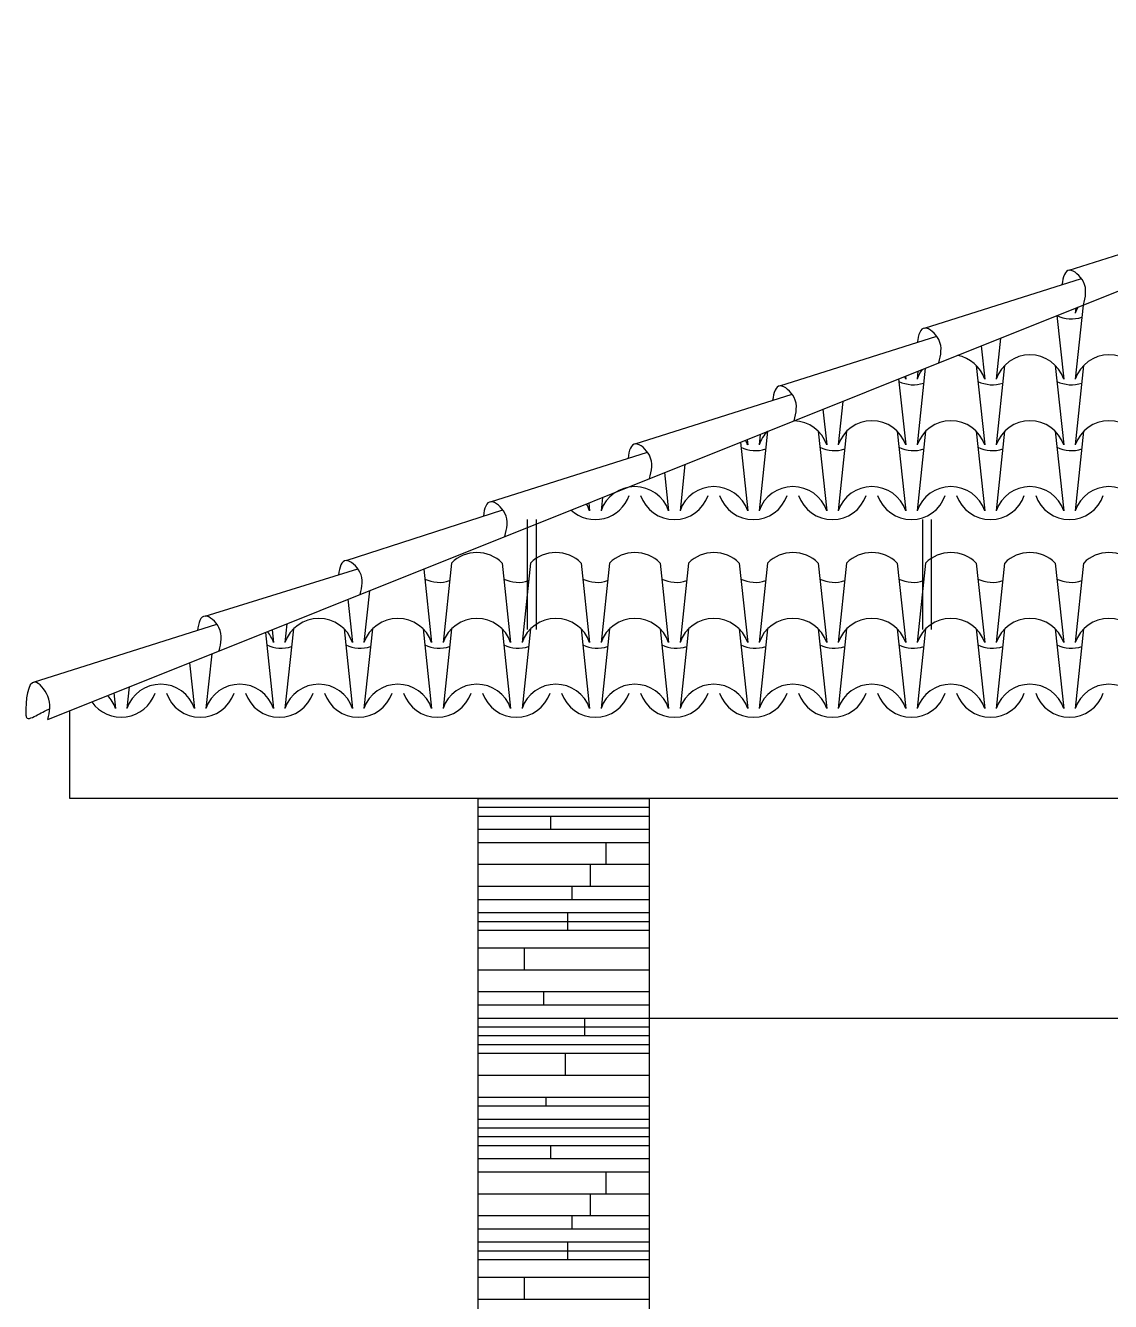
# Model space of a CAD drawing. Header units: millimetres. Extents: x -4228 to 27092, y -6721 to 984.
# Drawn here: x 7497.5 to 7744.6, y -6076.5 to -5786 of the extents above; entities that cross this region are included whole.
import ezdxf

# ---------------------------------------------------------------- set-up
doc = ezdxf.new("R2010")
doc.units = ezdxf.units.MM
doc.header["$LTSCALE"] = 50
for name, color, linetype in [('cobertura', 2, 'Continuous'), ('HACHURA', 2, 'Continuous'), ('PAREDES3', 2, 'Continuous'), ('pedras', 2, 'Continuous'), ('PENA24', 24, 'Continuous'), ('telhas', 3, 'Continuous')]:
    doc.layers.add(name, color=color, linetype=linetype)

msp = doc.modelspace()

# ---------------------------------------------------------------- linework, layer by layer
at = {"layer": 'cobertura', "linetype": 'Continuous', "lineweight": 30}
for p, q in [((7507.6, -5961.96), (7507.6, -5941.96)), ((8017.6, -5961.96), (7507.6, -5961.96))]:
    msp.add_line(p, q, dxfattribs=at)
at = {"layer": 'HACHURA', "color": 3, "linetype": 'Continuous', "lineweight": 30}
for p, q in [((7611.8, -5898.46), (7611.8, -5923.46)), ((7613.8, -5898.46), (7613.8, -5923.46)), ((7701.8, -5898.46), (7701.8, -5923.46)), ((7703.8, -5898.46), (7703.8, -5923.46))]:
    msp.add_line(p, q, dxfattribs=at)
at = {"layer": 'PAREDES3', "color": 7, "linetype": 'Continuous', "lineweight": 30}
for p, q in [((7600.6, -6262.46), (7600.6, -5961.96)), ((7639.6, -6262.46), (7639.6, -5961.96)), ((7639.6, -6011.96), (7992.6, -6011.96))]:
    msp.add_line(p, q, dxfattribs=at)
at = {"layer": 'pedras', "color": 55, "linetype": 'Continuous', "lineweight": 30}
for p, q in [((7600.6, -5961.96), (7639.6, -5961.96)), ((7600.6, -5963.96), (7639.6, -5963.96)), ((7600.6, -5965.96), (7639.6, -5965.96)), ((7617.13, -5968.96), (7617.13, -5965.96)), ((7600.6, -5968.96), (7639.6, -5968.96)), ((7600.6, -5971.96), (7639.6, -5971.96)), ((7629.79, -5976.96), (7629.79, -5971.96)), ((7600.6, -5976.96), (7639.6, -5976.96)), ((7626.17, -5981.96), (7626.17, -5976.96)), ((7600.6, -5981.96), (7639.6, -5981.96)), ((7622.04, -5984.96), (7622.04, -5981.96)), ((7600.6, -5984.96), (7639.6, -5984.96)), ((7600.6, -5987.96), (7639.6, -5987.96)), ((7621, -5991.96), (7621, -5987.96)), ((7600.6, -5989.96), (7639.6, -5989.96)), ((7600.6, -5991.96), (7639.6, -5991.96)), ((7600.6, -5995.96), (7639.6, -5995.96)), ((7611.18, -6000.96), (7611.18, -5995.96)), ((7600.6, -6000.96), (7639.6, -6000.96)), ((7600.6, -6005.96), (7639.6, -6005.96)), ((7615.57, -6008.96), (7615.57, -6005.96)), ((7600.6, -6008.96), (7639.6, -6008.96)), ((7600.6, -6011.96), (7639.6, -6011.96)), ((7600.6, -6013.96), (7639.6, -6013.96)), ((7624.88, -6015.96), (7624.88, -6011.96)), ((7600.6, -6015.96), (7639.6, -6015.96)), ((7600.6, -6017.96), (7639.6, -6017.96)), ((7600.6, -6019.96), (7639.6, -6019.96)), ((7620.48, -6024.96), (7620.48, -6019.96)), ((7600.6, -6024.96), (7639.6, -6024.96)), ((7600.6, -6029.96), (7639.6, -6029.96)), ((7616.09, -6031.96), (7616.09, -6029.96)), ((7600.6, -6031.96), (7639.6, -6031.96)), ((7600.6, -6034.96), (7639.6, -6034.96)), ((7600.6, -6036.96), (7639.6, -6036.96)), ((7600.6, -6038.96), (7639.6, -6038.96)), ((7600.6, -6040.96), (7639.6, -6040.96)), ((7617.13, -6043.96), (7617.13, -6040.96)), ((7600.6, -6043.96), (7639.6, -6043.96)), ((7600.6, -6046.96), (7639.6, -6046.96)), ((7629.79, -6051.96), (7629.79, -6046.96)), ((7600.6, -6051.96), (7639.6, -6051.96)), ((7626.17, -6056.96), (7626.17, -6051.96)), ((7600.6, -6056.96), (7639.6, -6056.96)), ((7622.04, -6059.96), (7622.04, -6056.96)), ((7600.6, -6059.96), (7639.6, -6059.96)), ((7600.6, -6062.96), (7639.6, -6062.96)), ((7621, -6066.96), (7621, -6062.96)), ((7600.6, -6064.96), (7639.6, -6064.96)), ((7600.6, -6066.96), (7639.6, -6066.96)), ((7600.6, -6070.96), (7639.6, -6070.96)), ((7611.18, -6075.96), (7611.18, -6070.96)), ((7600.6, -6075.96), (7639.6, -6075.96))]:
    msp.add_line(p, q, dxfattribs=at)
at = {"layer": 'PENA24', "color": 3, "lineweight": 30}
for p, q in [((7733.99, -5851.4), (7734, -5851.46)), ((7738.39, -5849.64), (7736.6, -5866.46)), ((7736.72, -5850.31), (7736.6, -5851.46)), ((7732.45, -5852), (7734, -5866.46)), ((7719.59, -5857.16), (7718.6, -5866.46)), ((7715.19, -5858.92), (7716, -5866.46)), ((7697.93, -5865.83), (7698, -5866.46)), ((7702.46, -5864.01), (7700.6, -5881.46)), ((7700.79, -5864.69), (7700.6, -5866.46)), ((7714.06, -5863.35), (7716, -5881.46)), ((7720.53, -5863.35), (7718.6, -5881.46)), ((7732.06, -5863.35), (7734, -5881.46)), ((7738.53, -5863.35), (7736.6, -5881.46)), ((7696.39, -5866.44), (7698, -5881.46)), ((7683.66, -5871.54), (7682.6, -5881.46)), ((7679.13, -5873.35), (7680, -5881.46)), ((7661.87, -5880.25), (7662, -5881.46)), ((7666.53, -5878.35), (7664.6, -5896.46)), ((7664.85, -5879.06), (7664.6, -5881.46)), ((7678.06, -5878.35), (7680, -5896.46)), ((7684.53, -5878.35), (7682.6, -5896.46)), ((7696.06, -5878.35), (7698, -5896.46)), ((7702.53, -5878.35), (7700.6, -5896.46)), ((7714.06, -5878.35), (7716, -5896.46)), ((7720.53, -5878.35), (7718.6, -5896.46)), ((7732.06, -5878.35), (7734, -5896.46)), ((7738.53, -5878.35), (7736.6, -5896.46)), ((7660.33, -5880.87), (7662, -5896.46)), ((7647.72, -5885.91), (7646.6, -5896.46)), ((7643.07, -5887.77), (7644, -5896.46)), ((7625.8, -5894.68), (7626, -5896.46)), ((7628.92, -5893.43), (7628.6, -5896.46)), ((7594.53, -5908.35), (7592.6, -5926.46)), ((7606.06, -5908.35), (7608, -5926.46)), ((7612.53, -5908.35), (7610.6, -5926.46)), ((7624.06, -5908.35), (7626, -5926.46)), ((7630.53, -5908.35), (7628.6, -5926.46)), ((7642.06, -5908.35), (7644, -5926.46)), ((7648.53, -5908.35), (7646.6, -5926.46)), ((7660.06, -5908.35), (7662, -5926.46)), ((7666.53, -5908.35), (7664.6, -5926.46)), ((7678.06, -5908.35), (7680, -5926.46)), ((7684.53, -5908.35), (7682.6, -5926.46)), ((7696.06, -5908.35), (7698, -5926.46)), ((7702.53, -5908.35), (7700.6, -5926.46)), ((7714.06, -5908.35), (7716, -5926.46)), ((7720.53, -5908.35), (7718.6, -5926.46)), ((7732.06, -5908.35), (7734, -5926.46)), ((7738.53, -5908.35), (7736.6, -5926.46)), ((7588.2, -5909.72), (7590, -5926.46)), ((7575.86, -5914.66), (7574.6, -5926.46)), ((7570.94, -5916.62), (7572, -5926.46)), ((7552.14, -5924.14), (7554, -5941.46)), ((7553.68, -5923.53), (7554, -5926.46)), ((7557.05, -5922.18), (7556.6, -5926.46)), ((7558.53, -5923.35), (7556.6, -5941.46)), ((7570.06, -5923.35), (7572, -5941.46)), ((7576.53, -5923.35), (7574.6, -5941.46)), ((7588.06, -5923.35), (7590, -5941.46)), ((7594.53, -5923.35), (7592.6, -5941.46)), ((7606.06, -5923.35), (7608, -5941.46)), ((7612.53, -5923.35), (7610.6, -5941.46)), ((7624.06, -5923.35), (7626, -5941.46)), ((7630.53, -5923.35), (7628.6, -5941.46)), ((7642.06, -5923.35), (7644, -5941.46)), ((7648.53, -5923.35), (7646.6, -5941.46)), ((7660.06, -5923.35), (7662, -5941.46)), ((7666.53, -5923.35), (7664.6, -5941.46)), ((7678.06, -5923.35), (7680, -5941.46)), ((7684.53, -5923.35), (7682.6, -5941.46)), ((7696.06, -5923.35), (7698, -5941.46)), ((7702.53, -5923.35), (7700.6, -5941.46)), ((7714.06, -5923.35), (7716, -5941.46)), ((7720.53, -5923.35), (7718.6, -5941.46)), ((7732.06, -5923.35), (7734, -5941.46)), ((7738.53, -5923.35), (7736.6, -5941.46)), ((7539.93, -5929.03), (7538.6, -5941.46)), ((7534.88, -5931.05), (7536, -5941.46)), ((7517.62, -5937.95), (7518, -5941.46)), ((7521.12, -5936.55), (7520.6, -5941.46))]:
    msp.add_line(p, q, dxfattribs=at)
for centre, radius, start, end in [((7726.3, -5854.1), 8.14, 18.9246, 19.3172), ((7744.3, -5854.1), 8.14, 150.7315, 161.0754), ((7735.72, -5845.32), 7.44, 243.9234, 288.6886), ((7735.72, -5845.32), 7.44, 243.9234, 288.6886), ((7708.3, -5869.1), 8.14, 18.9246, 79.6184), ((7726.3, -5869.1), 8.14, 18.9246, 161.0754), ((7744.3, -5869.1), 8.14, 18.9246, 161.0754), ((7690.3, -5869.1), 8.14, 18.9246, 23.2393), ((7708.3, -5869.1), 8.14, 143.9844, 161.0754), ((7699.72, -5860.32), 7.44, 243.9234, 288.6886), ((7699.72, -5860.32), 7.44, 243.9234, 288.6886), ((7717.72, -5860.32), 7.44, 243.9234, 288.6886), ((7717.72, -5860.32), 7.44, 243.9234, 288.6886), ((7735.72, -5860.32), 7.44, 243.9234, 288.6886), ((7735.72, -5860.32), 7.44, 243.9234, 288.6886), ((7672.3, -5884.1), 8.14, 18.9246, 87.9772), ((7690.3, -5884.1), 8.14, 18.9246, 161.0754), ((7708.3, -5884.1), 8.14, 18.9246, 161.0754), ((7726.3, -5884.1), 8.14, 18.9246, 161.0754), ((7744.3, -5884.1), 8.14, 18.9246, 161.0754), ((7654.3, -5884.1), 8.14, 18.9246, 27.1682), ((7672.3, -5884.1), 8.14, 135.0672, 161.0754), ((7663.72, -5875.32), 7.44, 243.9234, 288.6886), ((7681.72, -5875.32), 7.44, 243.9234, 288.6886), ((7681.72, -5875.32), 7.44, 243.9234, 288.6886), ((7699.72, -5875.32), 7.44, 243.9234, 288.6886), ((7699.72, -5875.32), 7.44, 243.9234, 288.6886), ((7717.72, -5875.32), 7.44, 243.9234, 288.6886), ((7717.72, -5875.32), 7.44, 243.9234, 288.6886), ((7735.72, -5875.32), 7.44, 243.9234, 288.6886), ((7735.72, -5875.32), 7.44, 243.9234, 288.6886), ((7636.3, -5899.1), 8.14, 18.9246, 161.0754), ((7654.3, -5899.1), 8.14, 18.9246, 161.0754), ((7672.3, -5899.1), 8.14, 18.9246, 161.0754), ((7690.3, -5899.1), 8.14, 18.9246, 161.0754), ((7708.3, -5899.1), 8.14, 18.9246, 161.0754), ((7726.3, -5899.1), 8.14, 18.9246, 161.0754), ((7744.3, -5899.1), 8.14, 18.9246, 161.0754), ((7627.3, -5890.32), 8.14, 227.1978, 341.0754), ((7618.3, -5899.1), 8.14, 18.9246, 31.1227), ((7645.3, -5890.32), 8.14, 198.9246, 341.0754), ((7663.3, -5890.32), 8.14, 198.9246, 341.0754), ((7681.3, -5890.32), 8.14, 198.9246, 341.0754), ((7699.3, -5890.32), 8.14, 198.9246, 341.0754), ((7717.3, -5890.32), 8.14, 198.9246, 341.0754), ((7735.3, -5890.32), 8.14, 198.9246, 341.0754), ((7600.3, -5914.1), 8.14, 44.9328, 135.0672), ((7618.3, -5914.1), 8.14, 44.9328, 135.0672), ((7636.3, -5914.1), 8.14, 44.9328, 135.0672), ((7654.3, -5914.1), 8.14, 44.9328, 135.0672), ((7672.3, -5914.1), 8.14, 44.9328, 135.0672), ((7690.3, -5914.1), 8.14, 44.9328, 135.0672), ((7708.3, -5914.1), 8.14, 44.9328, 135.0672), ((7726.3, -5914.1), 8.14, 44.9328, 135.0672), ((7744.3, -5914.1), 8.14, 44.9328, 135.0672), ((7591.72, -5905.32), 7.44, 243.9234, 288.6886), ((7609.72, -5905.32), 7.44, 243.9234, 288.6886), ((7627.72, -5905.32), 7.44, 243.9234, 288.6886), ((7645.72, -5905.32), 7.44, 243.9234, 288.6886), ((7663.72, -5905.32), 7.44, 243.9234, 288.6886), ((7681.72, -5905.32), 7.44, 243.9234, 288.6886), ((7681.72, -5905.32), 7.44, 243.9234, 288.6886), ((7699.72, -5905.32), 7.44, 243.9234, 288.6886), ((7717.72, -5905.32), 7.44, 243.9234, 288.6886), ((7735.72, -5905.32), 7.44, 243.9234, 288.6886), ((7735.72, -5905.32), 7.44, 243.9234, 288.6886), ((7564.3, -5929.1), 8.14, 18.9246, 161.0754), ((7582.3, -5929.1), 8.14, 18.9246, 161.0754), ((7600.3, -5929.1), 8.14, 18.9246, 161.0754), ((7618.3, -5929.1), 8.14, 18.9246, 161.0754), ((7636.3, -5929.1), 8.14, 18.9246, 161.0754), ((7654.3, -5929.1), 8.14, 18.9246, 161.0754), ((7672.3, -5929.1), 8.14, 18.9246, 161.0754), ((7690.3, -5929.1), 8.14, 18.9246, 161.0754), ((7708.3, -5929.1), 8.14, 18.9246, 161.0754), ((7726.3, -5929.1), 8.14, 18.9246, 161.0754), ((7744.3, -5929.1), 8.14, 18.9246, 161.0754), ((7546.3, -5929.1), 8.14, 18.9246, 39.1897), ((7555.72, -5920.32), 7.44, 243.9234, 288.6886), ((7573.72, -5920.32), 7.44, 243.9234, 288.6886), ((7591.72, -5920.32), 7.44, 243.9234, 288.6886), ((7609.72, -5920.32), 7.44, 243.9234, 288.6886), ((7627.72, -5920.32), 7.44, 243.9234, 288.6886), ((7645.72, -5920.32), 7.44, 243.9234, 288.6886), ((7663.72, -5920.32), 7.44, 243.9234, 288.6886), ((7681.72, -5920.32), 7.44, 243.9234, 288.6886), ((7681.72, -5920.32), 7.44, 243.9234, 288.6886), ((7699.72, -5920.32), 7.44, 243.9234, 288.6886), ((7699.72, -5920.32), 7.44, 243.9234, 288.6886), ((7717.72, -5920.32), 7.44, 243.9234, 288.6886), ((7717.72, -5920.32), 7.44, 243.9234, 288.6886), ((7735.72, -5920.32), 7.44, 243.9234, 288.6886), ((7735.72, -5920.32), 7.44, 243.9234, 288.6886), ((7519.3, -5935.32), 8.14, 214.7199, 341.0754), ((7510.3, -5944.1), 8.14, 18.9246, 43.3496), ((7528.3, -5944.1), 8.14, 18.9246, 161.0754), ((7537.3, -5935.32), 8.14, 198.9246, 341.0754), ((7546.3, -5944.1), 8.14, 18.9246, 161.0754), ((7555.3, -5935.32), 8.14, 198.9246, 341.0754), ((7564.3, -5944.1), 8.14, 18.9246, 161.0754), ((7573.3, -5935.32), 8.14, 198.9246, 341.0754), ((7582.3, -5944.1), 8.14, 18.9246, 161.0754), ((7591.3, -5935.32), 8.14, 198.9246, 341.0754), ((7600.3, -5944.1), 8.14, 18.9246, 161.0754), ((7609.3, -5935.32), 8.14, 198.9246, 341.0754), ((7618.3, -5944.1), 8.14, 18.9246, 161.0754), ((7627.3, -5935.32), 8.14, 198.9246, 341.0754), ((7636.3, -5944.1), 8.14, 18.9246, 161.0754), ((7645.3, -5935.32), 8.14, 198.9246, 341.0754), ((7654.3, -5944.1), 8.14, 18.9246, 161.0754), ((7663.3, -5935.32), 8.14, 198.9246, 341.0754), ((7672.3, -5944.1), 8.14, 18.9246, 161.0754), ((7681.3, -5935.32), 8.14, 198.9246, 341.0754), ((7690.3, -5944.1), 8.14, 18.9246, 161.0754), ((7699.3, -5935.32), 8.14, 198.9246, 341.0754), ((7708.3, -5944.1), 8.14, 18.9246, 161.0754), ((7717.3, -5935.32), 8.14, 198.9246, 341.0754), ((7726.3, -5944.1), 8.14, 18.9246, 161.0754), ((7735.3, -5935.32), 8.14, 198.9246, 341.0754), ((7744.3, -5944.1), 8.14, 18.9246, 161.0754)]:
    msp.add_arc(centre, radius, start, end, dxfattribs=at)
at = {"layer": 'telhas', "color": 3, "lineweight": 30}
msp.add_line((7502.6, -5943.96), (7897.6, -5785.96), dxfattribs=at)
at = {"layer": 'telhas', "linetype": 'Continuous'}
for p, q in [((7735.23, -5841.67), (7770.95, -5830.36)), ((7702.28, -5854.85), (7738, -5843.54)), ((7669.33, -5868.03), (7705.05, -5856.72)), ((7636.38, -5881.21), (7672.1, -5869.9)), ((7603.43, -5894.39), (7639.16, -5883.08)), ((7570.51, -5907.8), (7606.21, -5896.26)), ((7538.41, -5920.43), (7573.2, -5909.67)), ((7499.35, -5935.48), (7541.1, -5922.3))]:
    msp.add_line(p, q, dxfattribs=at)
at = {"layer": 'telhas', "linetype": 'Continuous', "lineweight": 30}
for points, knots in [([(7738.49, -5849.6), (7738.93, -5847.82), (7739.7, -5844.65), (7734.75, -5840.27), (7733.79, -5843.19), (7733.59, -5844.98)], [0.007169, 0.007169, 0.007169, 0.007169, 5.320129, 9.426957, 13.705467, 13.705467, 13.705467, 13.705467]), ([(7705.54, -5862.78), (7705.98, -5861), (7706.75, -5857.83), (7701.8, -5853.45), (7700.84, -5856.37), (7700.64, -5858.16)], [0.007169, 0.007169, 0.007169, 0.007169, 5.320129, 9.426957, 13.705467, 13.705467, 13.705467, 13.705467]), ([(7672.59, -5875.96), (7673.03, -5874.17), (7673.8, -5871), (7668.86, -5866.63), (7667.9, -5869.55), (7667.69, -5871.33)], [0.007169, 0.007169, 0.007169, 0.007169, 5.320129, 9.426957, 13.705467, 13.705467, 13.705467, 13.705467]), ([(7639.64, -5889.14), (7640.08, -5887.35), (7640.85, -5884.18), (7635.91, -5879.81), (7634.95, -5882.73), (7634.75, -5884.51)], [0.007169, 0.007169, 0.007169, 0.007169, 5.320129, 9.426957, 13.705467, 13.705467, 13.705467, 13.705467]), ([(7606.7, -5902.32), (7607.13, -5900.53), (7607.91, -5897.36), (7602.96, -5892.99), (7602, -5895.91), (7601.8, -5897.69)], [0.007169, 0.007169, 0.007169, 0.007169, 5.320129, 9.426957, 13.705467, 13.705467, 13.705467, 13.705467]), ([(7573.75, -5915.5), (7574.16, -5913.79), (7574.82, -5910.7), (7569.95, -5906.4), (7568.99, -5909.32), (7568.79, -5911.11)], [0.240459, 0.240459, 0.240459, 0.240459, 5.320129, 9.426957, 13.705467, 13.705467, 13.705467, 13.705467]), ([(7541.59, -5928.37), (7542.03, -5926.58), (7542.8, -5923.41), (7537.85, -5919.03), (7536.89, -5921.95), (7536.69, -5923.74)], [0, 0, 0, 0, 5.320129, 9.426957, 13.705467, 13.705467, 13.705467, 13.705467])]:
    msp.add_open_spline(points, degree=3, knots=knots, dxfattribs=at)
msp.add_spline([(7502.6, -5943.96), (7502.58, -5938.64), (7499.63, -5935.46), (7497.59, -5942.73), (7497.73, -5943.56), (7500.22, -5942.92), (7503.09, -5941.49)], degree=3, dxfattribs=at)

doc.saveas('drawing.dxf')
